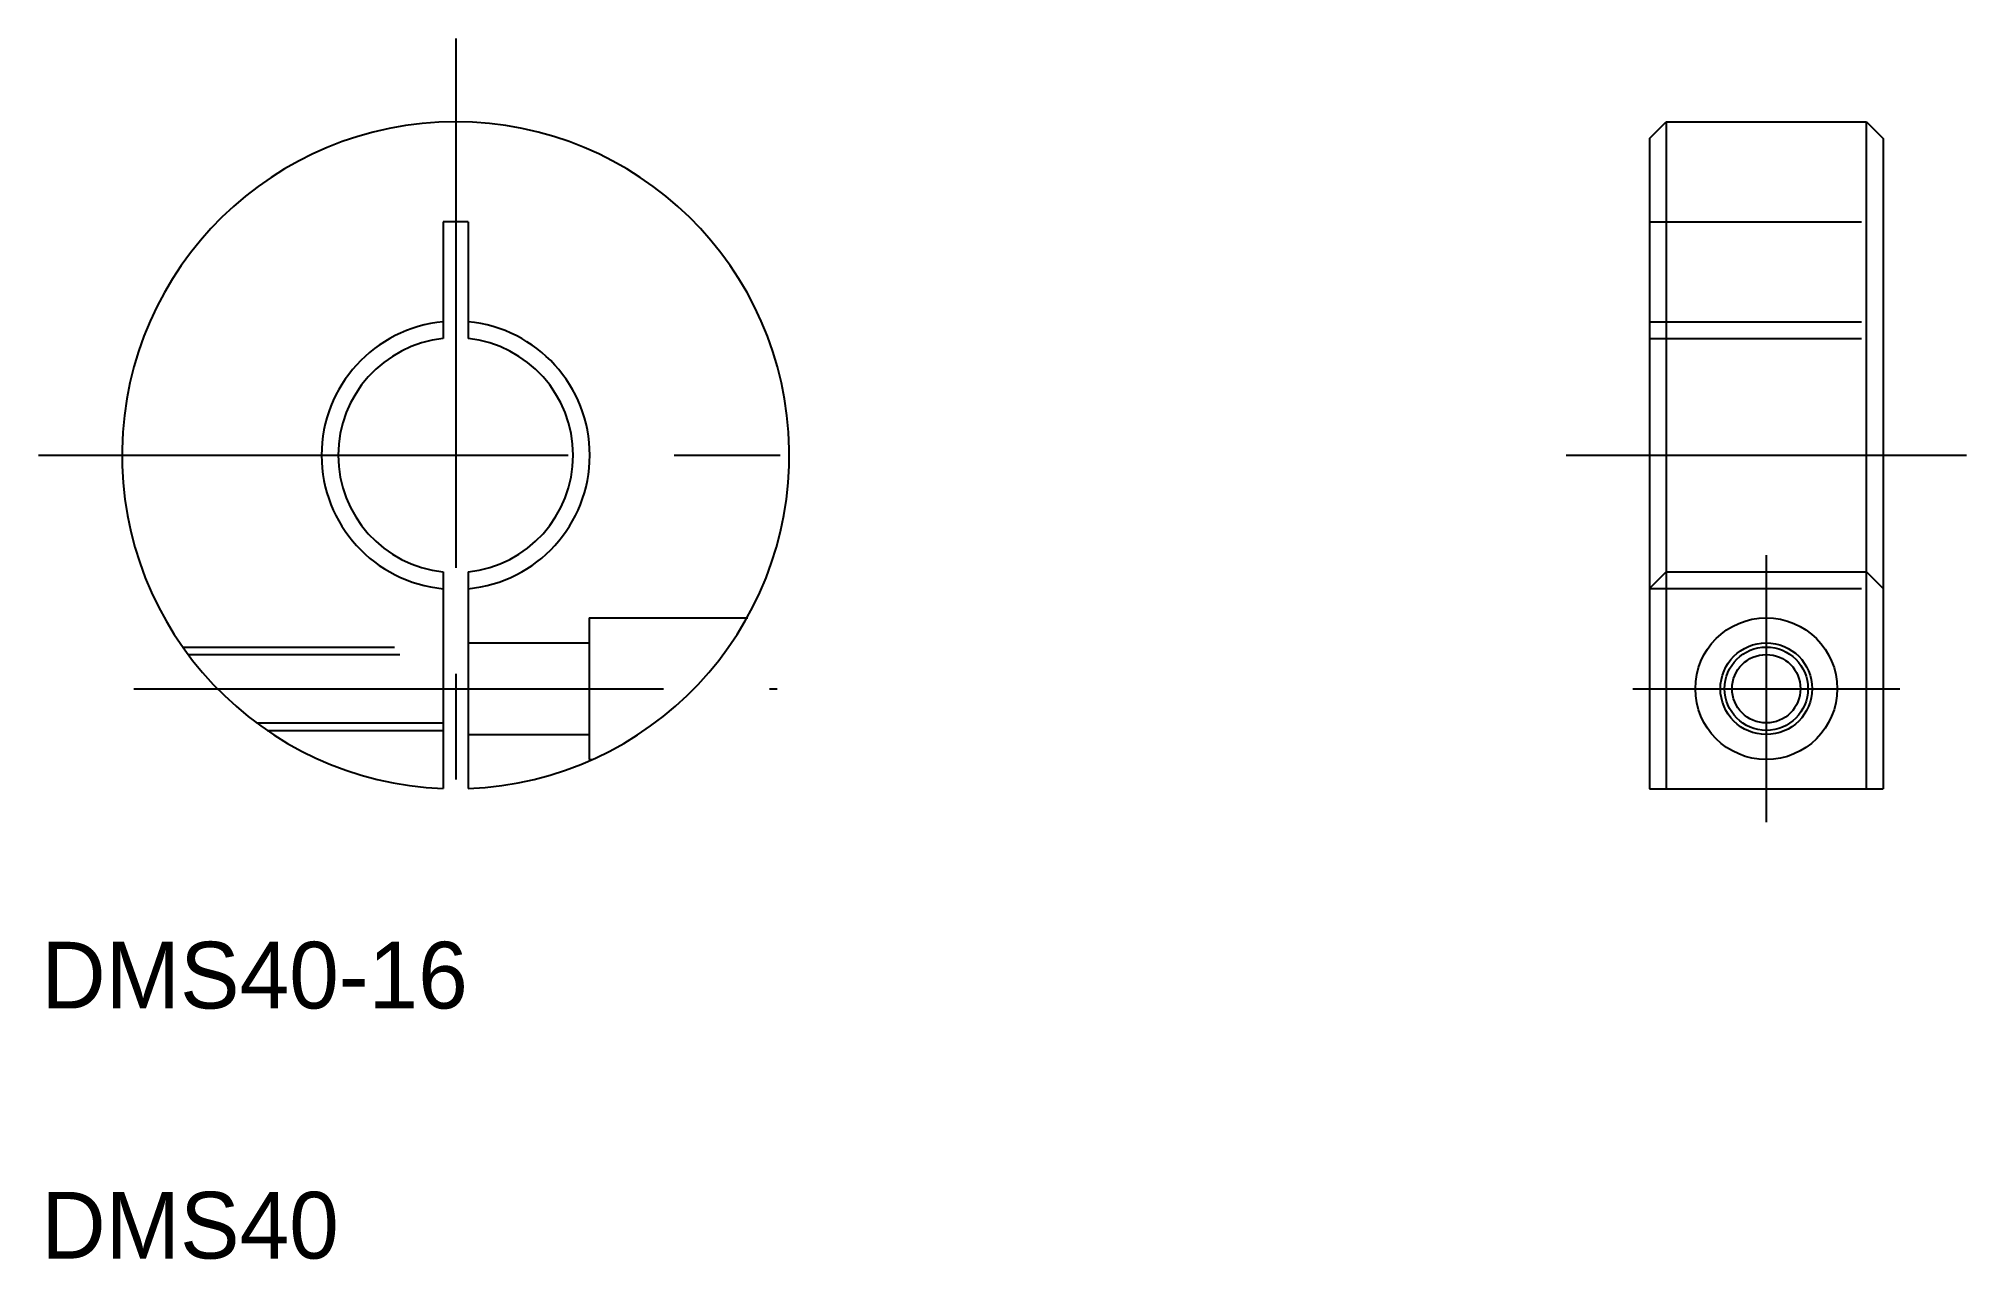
# Model space of a CAD drawing. Extents: x 41 to 157, y 75 to 148.
import ezdxf

# ---------------------------------------------------------------- set-up
doc = ezdxf.new("R2010")
doc.units = 0
doc.linetypes.add('CENTER', pattern=[50.8, 31.75, -6.35, 6.35, -6.35])
doc.linetypes.add('DASHED', pattern=[19.05, 12.7, -6.35])
doc.layers.get('0').update_dxf_attribs({"linetype": 'CONTINUOUS'})
doc.layers.add('CENTER', color=1, linetype='CENTER')

msp = doc.modelspace()

# ---------------------------------------------------------------- linework, layer by layer
at = {"color": 7, "linetype": 'CONTINUOUS'}
for p, q in [((138.03, 142.47), (139.03, 143.47)), ((139.03, 143.47), (139.03, 103.47)), ((139.03, 143.47), (151.03, 143.47)), ((151.03, 143.47), (152.03, 142.47)), ((151.03, 103.47), (151.03, 143.47)), ((138.03, 142.47), (138.03, 103.47)), ((152.03, 142.47), (152.03, 103.47)), ((65.72, 137.47), (65.72, 130.47)), ((67.22, 137.47), (65.72, 137.47)), ((67.22, 137.47), (67.22, 130.47)), ((152.03, 123.47), (152.03, 123.47)), ((65.72, 116.47), (65.72, 103.48)), ((67.22, 116.47), (67.22, 103.48)), ((138.03, 103.47), (152.03, 103.47))]:
    msp.add_line(p, q, dxfattribs=at)
at = {"color": 3, "linetype": 'DASHED'}
for p, q in [((138.03, 137.47), (152.03, 137.47)), ((138.03, 131.47), (152.03, 131.47)), ((138.03, 130.47), (152.03, 130.47)), ((139.03, 116.47), (138.03, 115.47)), ((139.03, 116.47), (151.03, 116.47)), ((151.03, 116.47), (152.03, 115.47)), ((138.03, 115.47), (152.03, 115.47)), ((74.47, 113.72), (74.47, 105.22)), ((74.47, 113.72), (83.98, 113.72)), ((67.22, 112.22), (74.47, 112.22)), ((50.1, 111.97), (65.72, 111.97)), ((50.43, 111.52), (65.72, 111.52)), ((54.53, 107.42), (65.72, 107.42)), ((55.16, 106.97), (65.72, 106.97)), ((67.22, 106.72), (74.47, 106.72)), ((74.47, 105.22), (74.65, 105.22))]:
    msp.add_line(p, q, dxfattribs=at)
at = {"color": 7, "linetype": 'CONTINUOUS'}
for radius in [4.25, 2.75, 2.05]:
    msp.add_circle((145.03, 109.47), radius, dxfattribs=at)
at = {"color": 3, "linetype": 'CONTINUOUS'}
msp.add_circle((145.03, 109.47), 2.5, dxfattribs=at)
at = {"color": 7, "linetype": 'CONTINUOUS'}
for radius, start, end in [(20, 272.1491, 267.8509), (7.04, 96.1155, 263.8845), (7.04, 276.1155, 83.8845)]:
    msp.add_arc((66.47, 123.47), radius, start, end, dxfattribs=at)
at = {"color": 3, "linetype": 'CONTINUOUS'}
for start, end in [(95.3558, 264.6442), (275.3558, 84.6442)]:
    msp.add_arc((66.47, 123.47), 8.04, start, end, dxfattribs=at)
at = {"layer": 'CENTER', "color": 1, "linetype": 'CENTER'}
for p, q in [((66.47, 148.47), (66.47, 98.47)), ((41.47, 123.47), (91.47, 123.47)), ((133.03, 123.47), (157.03, 123.47)), ((145.03, 117.47), (145.03, 101.47)), ((47.18, 109.47), (85.75, 109.47)), ((137.03, 109.47), (153.03, 109.47))]:
    msp.add_line(p, q, dxfattribs=at)

# ---------------------------------------------------------------- texts
at = {"color": 7, "linetype": 'CONTINUOUS'}
for s, p in [('DMS40-16', (41.63, 90.29)), ('DMS40', (41.63, 75.29))]:
    msp.add_text(s, height=4, dxfattribs=at).set_placement(p)

doc.saveas('drawing.dxf')
